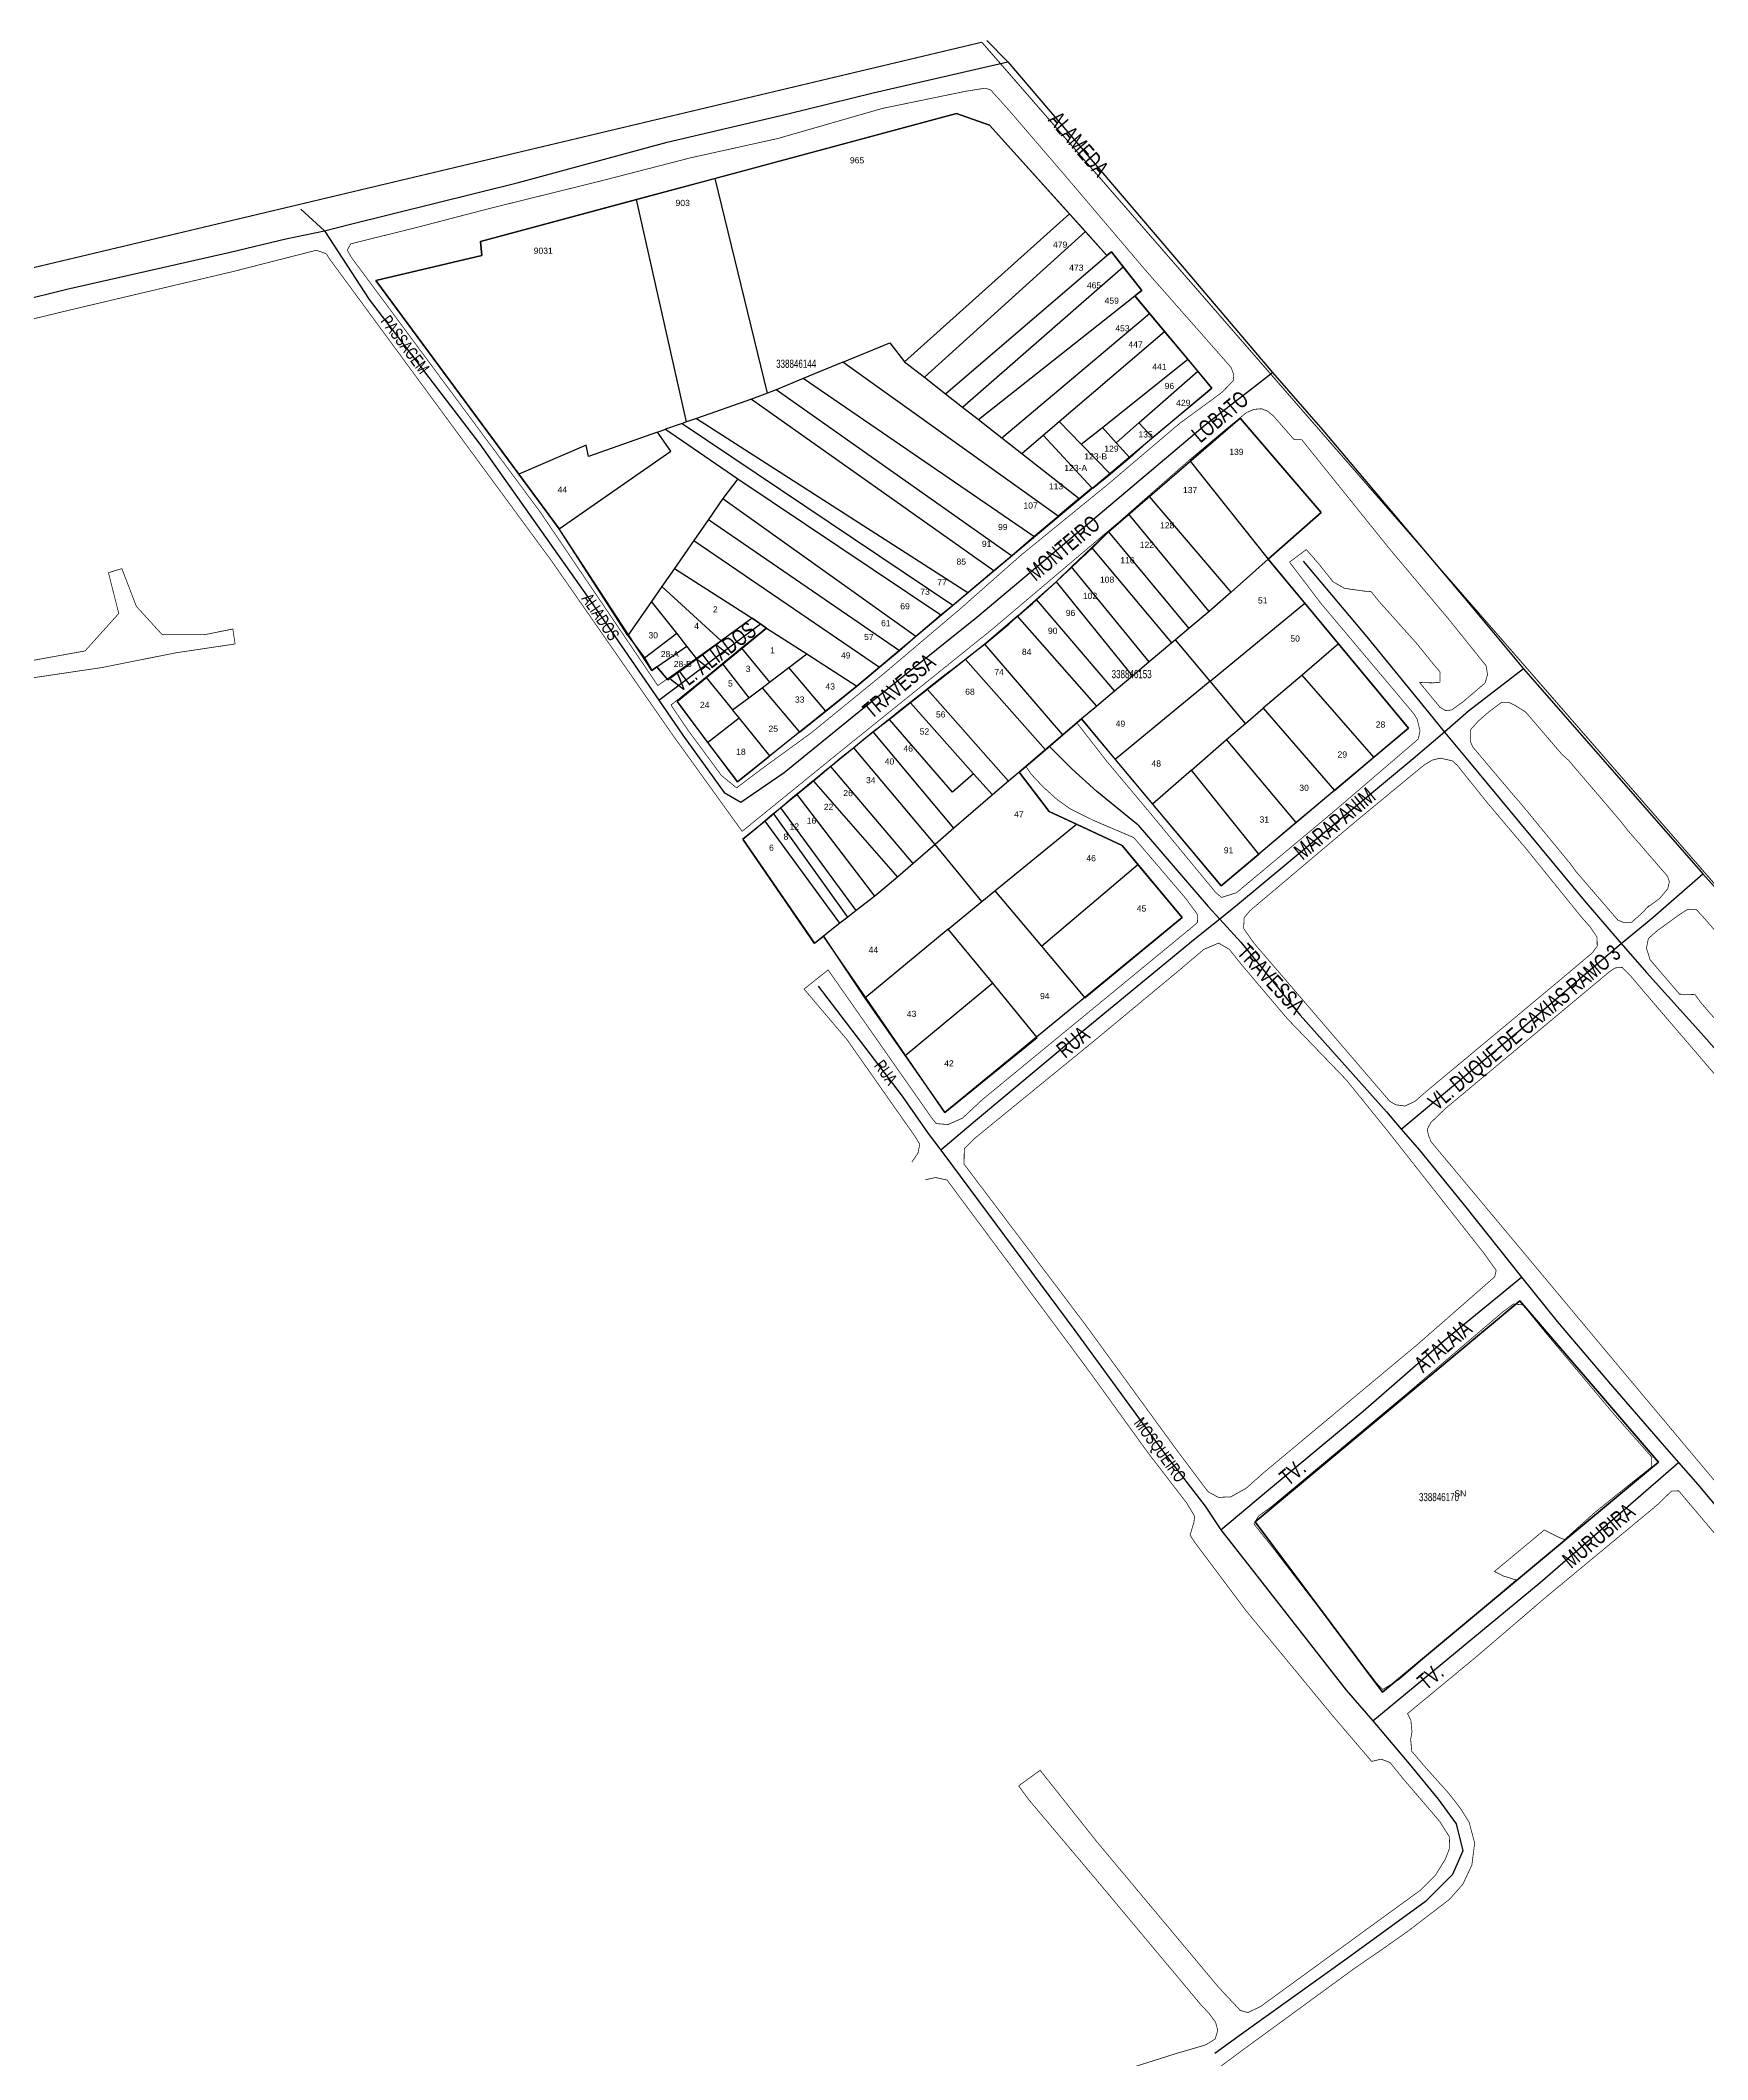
# Model space of a CAD drawing. Extents: x 203640 to 206998, y 4842129 to 4844379.
# Drawn here: x 205872 to 206279.7, y 4843817.4 to 4844311.2 of the extents above; entities that cross this region are included whole.
import ezdxf
from ezdxf.enums import TextEntityAlignment as Align

# ---------------------------------------------------------------- set-up
doc = ezdxf.new("R2010")
doc.units = 0
doc.header["$LTSCALE"] = 1.5
doc.header["$MEASUREMENT"] = 0
for name, pattern in [('PHANTOMX2', [5, 2.5, -0.5, 0.5, -0.5, 0.5, -0.5]), ('TRACO_11', [8, 3, -1, 3, -1]), ('TRACO_13', [8, 5, -1, 1, -1]), ('TRACO_25', [8, 3, -1, 1, -1, 1, -1])]:
    doc.linetypes.add(name, pattern=pattern)
for name, color, linetype in [('CD-MALHA-LOTES', 40, 'CONTINUOUS'), ('CD_TXT_QUADRA', 7, 'CONTINUOUS'), ('LM-LIM-SETOR-FISCAL', 7, 'CONTINUOUS'), ('RU-QUADRAS', 210, 'CONTINUOUS'), ('SV-EIXO-RUA-N-PAV', 6, 'CONTINUOUS'), ('SV-EIXO-RUA-PAV', 20, 'CONTINUOUS'), ('SV-RUA-NAO-PAV-S-GUIA-C-GUIA', 7, 'PHANTOMX2'), ('SV-RUA-PAVIM-S-GUIA-C-GUIA', 7, 'CONTINUOUS'), ('SV-TXT-RUA-N-PAV-S-GUIA-C-GUIA', 7, 'CONTINUOUS'), ('SV-TXT-RUA-PAV-S-GUIA-C-GUIA', 7, 'CONTINUOUS'), ('Th_NmrPorta', 1, 'CONTINUOUS')]:
    doc.layers.add(name, color=color, linetype=linetype)
doc.styles.add('3388-46-2D_TXT$0$ARIAL', font='ARIAL.TTF')
doc.styles.add('ARIAL', font='ARIAL.TTF')
doc.styles.get("Standard").update_dxf_attribs({"font": 'ARIAL.TTF'})
doc.linetypes.add('Limite', pattern='A,20,-3,[130,ltypeshp.shx,S=6.35,R=0,X=0,Y=0],-3,20', length=46)

msp = doc.modelspace()

# ---------------------------------------------------------------- linework, layer by layer
at = {"layer": 'CD-MALHA-LOTES', "linetype": 'Continuous'}
for points in [[(206095.97, 4844293.3), (206037.02, 4844277.47)], [(206104.12, 4844290.49), (206095.97, 4844293.3)], [(206123.62, 4844268.77), (206104.12, 4844290.49)], [(206037.02, 4844277.47), (206017.78, 4844272.3)], [(206049.82, 4844224.9), (206037.02, 4844277.47)], [(206017.78, 4844272.3), (205979.65, 4844262.06)], [(206029.95, 4844217.88), (206017.78, 4844272.3)], [(206123.62, 4844268.77), (206083.31, 4844232.61)], [(206127.52, 4844264.43), (206123.62, 4844268.77)], [(206088.16, 4844228.82), (206127.52, 4844264.43)], [(206132.79, 4844258.57), (206127.52, 4844264.43)], [(205979.97, 4844258.62), (205954, 4844252.51)], [(205979.65, 4844262.06), (205979.97, 4844258.62)], [(206093.35, 4844224.76), (206132.79, 4844258.57)], [(206133.89, 4844259.51), (206132.79, 4844258.57)], [(206136.79, 4844255.82), (206133.89, 4844259.51)], [(206097.5, 4844221.51), (206136.79, 4844255.82)], [(206141.31, 4844250.06), (206136.79, 4844255.82)], [(205954, 4844252.51), (205988.97, 4844205.09)], [(206101.37, 4844218.48), (206139.64, 4844248.75)], [(206139.64, 4844248.75), (206141.31, 4844250.06)], [(206143.23, 4844244.44), (206139.64, 4844248.75)], [(206107.13, 4844213.98), (206143.23, 4844244.44)], [(206146.91, 4844240.03), (206143.23, 4844244.44)], [(206121.15, 4844217.99), (206146.91, 4844240.03)], [(206152.6, 4844233.22), (206146.91, 4844240.03)], [(206068.21, 4844232.49), (206079.74, 4844237.25)], [(206079.74, 4844237.25), (206083.31, 4844232.61)], [(206068.21, 4844232.49), (206058.49, 4844228.48)], [(206120.88, 4844194.85), (206068.21, 4844232.49)], [(206083.31, 4844232.61), (206088.16, 4844228.82)], [(206088.16, 4844228.82), (206093.35, 4844224.76)], [(206131.69, 4844216.56), (206152.6, 4844233.22)], [(206140.63, 4844217.65), (206155.04, 4844230.3)], [(206155.04, 4844230.3), (206152.6, 4844233.22)], [(206158.47, 4844226.19), (206155.04, 4844230.3)], [(206049.82, 4844224.9), (206045.85, 4844223.48)], [(206051.95, 4844225.78), (206049.82, 4844224.9)], [(206058.49, 4844228.48), (206051.95, 4844225.78)], [(206109.42, 4844185.18), (206051.95, 4844225.78)], [(206114.96, 4844189.86), (206058.49, 4844228.48)], [(206093.35, 4844224.76), (206097.5, 4844221.51)], [(206143.93, 4844214.12), (206158.47, 4844226.19)], [(206045.85, 4844223.48), (206032.47, 4844218.77)], [(206045.85, 4844223.48), (206105.15, 4844181.58)], [(206097.5, 4844221.51), (206101.37, 4844218.48)], [(206165.37, 4844218.82), (206153.15, 4844208.27)], [(206185.19, 4844195.78), (206165.37, 4844218.82)], [(206022.88, 4844215.39), (206005.99, 4844209.47)], [(206022.88, 4844215.39), (206024.86, 4844216.09)], [(206026.18, 4844210.77), (206022.88, 4844215.39)], [(206028.92, 4844217.52), (206024.86, 4844216.09)], [(206024.86, 4844216.09), (206042.56, 4844203.94)], [(206029.95, 4844217.88), (206028.92, 4844217.52)], [(206028.92, 4844217.52), (206095.09, 4844173.05)], [(206032.47, 4844218.77), (206029.95, 4844217.88)], [(206032.47, 4844218.77), (206098.79, 4844176.18)], [(206101.37, 4844218.48), (206107.13, 4844213.98)], [(206107.13, 4844213.98), (206112.02, 4844210.15)], [(206112.02, 4844210.15), (206117.2, 4844214.62)], [(206117.2, 4844214.62), (206121.15, 4844217.99)], [(206129.1, 4844201.81), (206117.2, 4844214.62)], [(206121.15, 4844217.99), (206126.5, 4844212.42)], [(206126.5, 4844212.42), (206131.69, 4844216.56)], [(206131.69, 4844216.56), (206135.07, 4844212.77)], [(206135.07, 4844212.77), (206140.63, 4844217.65)], [(206138.36, 4844209.08), (206143.93, 4844214.12)], [(206140.63, 4844217.65), (206143.93, 4844214.12)], [(206005.42, 4844212.23), (205988.97, 4844205.09)], [(205998.81, 4844191.77), (206026.18, 4844210.77)], [(206005.99, 4844209.47), (206005.42, 4844212.23)], [(206112.02, 4844210.15), (206126.02, 4844199.2)], [(206133.66, 4844205.12), (206126.5, 4844212.42)], [(206138.36, 4844209.08), (206133.66, 4844205.12)], [(206135.07, 4844212.77), (206138.36, 4844209.08)], [(205988.97, 4844205.09), (205998.81, 4844191.77)], [(206133.66, 4844205.12), (206129.31, 4844201.59)], [(206143.21, 4844199.68), (206153.15, 4844208.27)], [(206153.15, 4844208.27), (206172.26, 4844184.31)], [(206038.91, 4844199.18), (206035.34, 4844194.04)], [(206042.56, 4844203.94), (206038.91, 4844199.18)], [(206038.91, 4844199.18), (206086.1, 4844165.46)], [(206042.56, 4844203.94), (206092.21, 4844170.69)], [(206126.02, 4844199.2), (206120.88, 4844194.85)], [(206126.02, 4844199.2), (206129.1, 4844201.81)], [(206129.31, 4844201.59), (206129.1, 4844201.81)], [(206143.21, 4844199.68), (206138.18, 4844195.34)], [(206163.2, 4844176.27), (206143.21, 4844199.68)], [(206114.96, 4844189.86), (206120.88, 4844194.85)], [(206138.18, 4844195.34), (206133.21, 4844191.04)], [(206157.79, 4844171.53), (206138.18, 4844195.34)], [(206172.26, 4844184.31), (206185.19, 4844195.78)], [(206015.65, 4844165.69), (205998.81, 4844191.77)], [(206035.34, 4844194.04), (206031.78, 4844188.92)], [(206035.34, 4844194.04), (206082.06, 4844162.03)], [(206109.42, 4844185.18), (206114.96, 4844189.86)], [(206132.89, 4844190.77), (206129.11, 4844187.17)], [(206133.21, 4844191.04), (206132.89, 4844190.77)], [(206133.21, 4844191.04), (206152.86, 4844167.38)], [(206031.78, 4844188.92), (206027.03, 4844182.07)], [(206031.78, 4844188.92), (206077.15, 4844157.88)], [(206105.15, 4844181.58), (206109.42, 4844185.18)], [(206129.11, 4844187.17), (206124.16, 4844182.49)], [(206148.7, 4844163.88), (206129.11, 4844187.17)], [(206172.26, 4844184.31), (206163.2, 4844176.27)], [(206181.15, 4844173.6), (206172.26, 4844184.31)], [(206027.03, 4844182.07), (206023.97, 4844177.67)], [(206027.03, 4844182.07), (206046.04, 4844169.92)], [(206098.79, 4844176.18), (206105.15, 4844181.58)], [(206124.16, 4844182.49), (206120.35, 4844178.75)], [(206143.12, 4844159.18), (206124.16, 4844182.49)], [(206023.97, 4844177.67), (206021.4, 4844173.97)], [(206038.45, 4844164.33), (206023.97, 4844177.67)], [(206095.09, 4844173.05), (206098.79, 4844176.18)], [(206115.48, 4844174.43), (206110.93, 4844170.4)], [(206120.35, 4844178.75), (206115.48, 4844174.43)], [(206115.48, 4844174.43), (206134.64, 4844152.04)], [(206120.35, 4844178.75), (206139.02, 4844155.73)], [(206163.2, 4844176.27), (206157.79, 4844171.53)], [(206021.4, 4844173.97), (206015.65, 4844165.69)], [(206027.6, 4844166.22), (206021.4, 4844173.97)], [(206046.04, 4844169.92), (206049.57, 4844167.49)], [(206086.1, 4844165.46), (206092.21, 4844170.69)], [(206092.21, 4844170.69), (206095.09, 4844173.05)], [(206110.93, 4844170.4), (206102.9, 4844163.51)], [(206130.29, 4844148.38), (206110.93, 4844170.4)], [(206157.79, 4844171.53), (206152.86, 4844167.38)], [(206158.01, 4844154.5), (206181.15, 4844173.6)], [(206189.45, 4844163.59), (206181.15, 4844173.6)], [(206015.65, 4844165.69), (206019.69, 4844160.17)], [(206019.69, 4844160.17), (206027.6, 4844166.22)], [(206030.06, 4844163.09), (206027.6, 4844166.22)], [(206049.57, 4844167.49), (206043.47, 4844162.57)], [(206049.57, 4844167.49), (206059.39, 4844161.18)], [(206082.06, 4844162.03), (206086.1, 4844165.46)], [(206149.56, 4844164.61), (206148.7, 4844163.88)], [(206152.86, 4844167.38), (206149.56, 4844164.61)], [(206158.01, 4844154.5), (206149.56, 4844164.61)], [(206019.69, 4844160.17), (206021.53, 4844157.13)], [(206022.76, 4844158), (206030.06, 4844163.09)], [(206025.45, 4844154.78), (206032.5, 4844159.96)], [(206032.5, 4844159.96), (206030.06, 4844163.09)], [(206032.5, 4844159.96), (206038.45, 4844164.33)], [(206043.47, 4844162.57), (206038.78, 4844158.71)], [(206043.47, 4844162.57), (206050.27, 4844154.26)], [(206054.99, 4844157.84), (206059.39, 4844161.18)], [(206059.39, 4844161.18), (206071.67, 4844153.25)], [(206077.15, 4844157.88), (206082.06, 4844162.03)], [(206098.18, 4844159.78), (206088.92, 4844152.45)], [(206102.9, 4844163.51), (206098.18, 4844159.78)], [(206117.74, 4844137.73), (206098.18, 4844159.78)], [(206122, 4844141.35), (206102.9, 4844163.51)], [(206148.7, 4844163.88), (206143.12, 4844159.18)], [(206189.45, 4844163.59), (206180.53, 4844155.98)], [(206206.55, 4844142.99), (206189.45, 4844163.59)], [(206021.53, 4844157.13), (206022.76, 4844158)], [(206022.76, 4844158), (206025.45, 4844154.78)], [(206034.76, 4844155.37), (206027.7, 4844149.52)], [(206038.78, 4844158.71), (206034.76, 4844155.37)], [(206034.76, 4844155.37), (206041.24, 4844147.44)], [(206038.78, 4844158.71), (206045.23, 4844150.44)], [(206050.27, 4844154.26), (206054.99, 4844157.84)], [(206064.02, 4844147.12), (206054.99, 4844157.84)], [(206071.67, 4844153.25), (206077.15, 4844157.88)], [(206139.02, 4844155.73), (206134.64, 4844152.04)], [(206143.12, 4844159.18), (206139.02, 4844155.73)], [(206180.53, 4844155.98), (206170.98, 4844147.85)], [(206198.09, 4844135.87), (206180.53, 4844155.98)], [(206041.24, 4844147.44), (206045.23, 4844150.44)], [(206045.23, 4844150.44), (206048.46, 4844152.89)], [(206048.46, 4844152.89), (206050.27, 4844154.26)], [(206048.46, 4844152.89), (206057.61, 4844142)], [(206064.02, 4844147.12), (206071.67, 4844153.25)], [(206088.92, 4844152.45), (206084.78, 4844149.18)], [(206108.71, 4844130.04), (206088.92, 4844152.45)], [(206134.64, 4844152.04), (206130.29, 4844148.38)], [(206158.01, 4844154.5), (206134.81, 4844135.35)], [(206166.66, 4844144.17), (206158.01, 4844154.5)], [(206027.7, 4844149.52), (206035.15, 4844139.49)], [(206035.15, 4844139.49), (206042.83, 4844145.49)], [(206042.83, 4844145.49), (206041.24, 4844147.44)], [(206050.4, 4844136.24), (206042.83, 4844145.49)], [(206057.61, 4844142), (206064.02, 4844147.12)], [(206079.63, 4844145.11), (206075.6, 4844142.08)], [(206084.78, 4844149.18), (206079.63, 4844145.11)], [(206095.05, 4844127.31), (206079.63, 4844145.11)], [(206100.19, 4844131.86), (206084.78, 4844149.18)], [(206122, 4844141.35), (206126.57, 4844145.25)], [(206130.29, 4844148.38), (206126.57, 4844145.25)], [(206126.57, 4844145.25), (206134.81, 4844135.35)], [(206166.66, 4844144.17), (206170.98, 4844147.85)], [(206170.98, 4844147.85), (206188.48, 4844127.78)], [(206057.61, 4844142), (206050.4, 4844136.24)], [(206075.6, 4844142.08), (206070.88, 4844138.18)], [(206095.38, 4844118.52), (206075.6, 4844142.08)], [(206117.74, 4844137.73), (206122, 4844141.35)], [(206153.45, 4844132.72), (206162, 4844140.2)], [(206162, 4844140.2), (206166.66, 4844144.17)], [(206179.11, 4844119.89), (206162, 4844140.2)], [(206198.09, 4844135.87), (206206.55, 4844142.99)], [(206035.15, 4844139.49), (206042.47, 4844129.9)], [(206042.47, 4844129.9), (206050.4, 4844136.24)], [(206070.88, 4844138.18), (206065.31, 4844133.58)], [(206090.78, 4844114.53), (206070.88, 4844138.18)], [(206111.31, 4844132.25), (206117.74, 4844137.73)], [(206134.81, 4844135.35), (206143.9, 4844124.43)], [(206188.48, 4844127.78), (206198.09, 4844135.87)], [(206061.01, 4844130.03), (206057.03, 4844126.75)], [(206065.31, 4844133.58), (206061.01, 4844130.03)], [(206061.01, 4844130.03), (206081.61, 4844106.57)], [(206085.4, 4844109.86), (206065.31, 4844133.58)], [(206100.19, 4844131.86), (206095.05, 4844127.31)], [(206104.78, 4844126.69), (206100.19, 4844131.86)], [(206108.71, 4844130.04), (206104.78, 4844126.69)], [(206111.31, 4844132.25), (206108.71, 4844130.04)], [(206118.65, 4844122.64), (206111.31, 4844132.25)], [(206153.45, 4844132.72), (206143.9, 4844124.43)], [(206169.95, 4844112.19), (206153.45, 4844132.72)], [(206057.03, 4844126.75), (206053.08, 4844123.49)], [(206076.02, 4844101.93), (206057.03, 4844126.75)], [(206104.78, 4844126.69), (206095.38, 4844118.52)], [(206188.48, 4844127.78), (206179.11, 4844119.89)], [(206049.2, 4844120.28), (206043.78, 4844115.81)], [(206051.32, 4844122.03), (206049.2, 4844120.28)], [(206067.51, 4844095.29), (206049.2, 4844120.28)], [(206053.08, 4844123.49), (206051.32, 4844122.03)], [(206069.46, 4844096.81), (206051.32, 4844122.03)], [(206071.47, 4844098.38), (206053.08, 4844123.49)], [(206125.34, 4844119.54), (206118.65, 4844122.64)], [(206143.9, 4844124.43), (206160.76, 4844104.45)], [(206043.78, 4844115.81), (206061.28, 4844090.43)], [(206095.38, 4844118.52), (206090.78, 4844114.53)], [(206105.39, 4844103.24), (206125.34, 4844119.54)], [(206136.54, 4844114.32), (206125.34, 4844119.54)], [(206179.11, 4844119.89), (206169.95, 4844112.19)], [(206090.78, 4844114.53), (206085.4, 4844109.86)], [(206102.23, 4844100.63), (206090.78, 4844114.53)], [(206140.39, 4844109.63), (206136.54, 4844114.32)], [(206160.76, 4844104.45), (206169.95, 4844112.19)], [(206081.61, 4844106.57), (206076.02, 4844101.93)], [(206085.4, 4844109.86), (206081.61, 4844106.57)], [(206116.82, 4844089.65), (206140.39, 4844109.63)], [(206151.2, 4844096.7), (206140.39, 4844109.63)], [(206076.02, 4844101.93), (206071.47, 4844098.38)], [(206093.99, 4844093.84), (206102.23, 4844100.63)], [(206102.23, 4844100.63), (206105.39, 4844103.24)], [(206105.39, 4844103.24), (206116.82, 4844089.65)], [(206069.46, 4844096.81), (206067.51, 4844095.29)], [(206071.47, 4844098.38), (206069.46, 4844096.81)], [(206127.42, 4844077.03), (206151.2, 4844096.7)], [(206061.28, 4844090.43), (206063.47, 4844092.14)], [(206067.51, 4844095.29), (206063.47, 4844092.14)], [(206063.47, 4844092.14), (206073.56, 4844077)], [(206093.99, 4844093.84), (206073.56, 4844077)], [(206104.88, 4844080.6), (206093.99, 4844093.84)], [(206116.82, 4844089.65), (206127.42, 4844077.03)], [(206104.88, 4844080.6), (206083.44, 4844062.87)], [(206115.77, 4844067.37), (206104.88, 4844080.6)], [(206073.56, 4844077), (206083.44, 4844062.87)], [(206093.16, 4844048.98), (206115.77, 4844067.37)], [(206083.44, 4844062.87), (206093.16, 4844048.98)], [(206233.77, 4844002.91), (206169.08, 4843948.91)], [(206267.69, 4843963.46), (206233.77, 4844002.91)], [(206200.2, 4843907.25), (206267.69, 4843963.46)], [(206169.08, 4843948.91), (206200.2, 4843907.25)]]:
    msp.add_lwpolyline(points, dxfattribs=at)
at = {"layer": 'LM-LIM-SETOR-FISCAL', "linetype": 'Limite', "ltscale": 0.1}
msp.add_lwpolyline([(205407.41, 4844145.57, 0.25, 0.25, 0), (206102.2, 4844310.76, 0.25, 0.25, 0), (206463.03, 4843896.23, 0.25, 0.25, 0)], format="xyseb", dxfattribs=at)
at = {"layer": 'RU-QUADRAS', "color": 6, "linetype": 'Continuous'}
for points in [[(205954, 4844252.51), (205979.97, 4844258.62), (205979.65, 4844262.06), (206095.97, 4844293.3), (206104.12, 4844290.49), (206132.79, 4844258.57), (206133.89, 4844259.51), (206141.31, 4844250.06), (206139.64, 4844248.75), (206158.47, 4844226.19), (206071.67, 4844153.25), (206042.47, 4844129.9), (206027.7, 4844149.52), (206049.57, 4844167.49), (206046.04, 4844169.92), (206025.45, 4844154.78), (206022.76, 4844158), (206021.53, 4844157.13), (205998.81, 4844191.77)], [(206169.08, 4843948.91), (206233.77, 4844002.91), (206267.69, 4843963.46), (206200.2, 4843907.25)]]:
    msp.add_lwpolyline(points, close=True, dxfattribs=at)
msp.add_lwpolyline([(206043.78, 4844115.81, -0.012316), (206102.9, 4844163.51, 0.022425), (206133.21, 4844191.04), (206165.37, 4844218.82), (206185.19, 4844195.78), (206172.26, 4844184.31), (206206.55, 4844142.99), (206160.76, 4844104.45), (206126.57, 4844145.25), (206111.31, 4844132.25), (206118.65, 4844122.64), (206136.54, 4844114.32), (206151.2, 4844096.7), (206093.16, 4844048.98), (206063.47, 4844092.14), (206061.3, 4844090.36)], format="xyb", close=True, dxfattribs=at)
at = {"layer": 'SV-EIXO-RUA-N-PAV'}
msp.add_lwpolyline([(206140.45, 4844119.31), (206130.31, 4844127.47), (206124.24, 4844133.09), (206118.88, 4844138.36)], dxfattribs=at)
at = {"layer": 'SV-EIXO-RUA-PAV'}
for points in [[(206103.41, 4844311.21), (206108.56, 4844305.97), (206151.71, 4844255.39), (206173.32, 4844229.99), (206185.62, 4844215.92), (206221.2, 4844173.67), (206234.7, 4844157.54), (206278.54, 4844107.33), (206323.49, 4844057.21), (206349.07, 4844026.63), (206359.72, 4844014.83), (206387.7, 4843983.55), (206408.13, 4843958.67)], [(205796.15, 4844230.18), (205819.05, 4844235.72), (205842.9, 4844241.59), (205878.49, 4844250.4), (205918.41, 4844259.39), (205932.04, 4844262.66), (205941.47, 4844264.66), (205947.46, 4844266.17), (205988.92, 4844276.45), (206025.24, 4844286.35), (206054.41, 4844293.14), (206075.64, 4844298.38), (206108.56, 4844305.97)], [(205935.69, 4844269.92), (205941.47, 4844264.66), (205952.42, 4844247.87), (205979.43, 4844212.47), (206005.7, 4844175.24), (206023.18, 4844149.84), (206029.06, 4844141.29), (206039.23, 4844127.26), (206043.3, 4844124.87), (206053.88, 4844132.17), (206071.4, 4844146.4), (206100.96, 4844170.13), (206132.72, 4844196.77), (206156.81, 4844217.21), (206173.32, 4844229.99)], [(206180.78, 4844183.83), (206196.37, 4844165.36), (206212.54, 4844145.44), (206215.31, 4844142.03), (206220.62, 4844135.63), (206249.48, 4844100.85), (206258.54, 4844090.32), (206264.78, 4844083.24), (206277.48, 4844069.1), (206303.17, 4844040.23), (206321.21, 4844018.44), (206331.89, 4844004.3), (206338.38, 4843997.12), (206343.21, 4843990.98), (206354.31, 4843978.88), (206373.01, 4843959.44), (206388.65, 4843939.93), (206397.88, 4843926.46), (206409.53, 4843913.81), (206418.48, 4843904.86)], [(206023.18, 4844149.84), (206048.1, 4844168.5)], [(206234.7, 4844157.54), (206221.2, 4844147.15), (206215.31, 4844142.03), (206207.67, 4844135.48), (206164.72, 4844099.82), (206160.42, 4844096.28), (206154.38, 4844091.47), (206125.34, 4844067.6), (206100.68, 4844046.92), (206092.14, 4844039.82)], [(206140.45, 4844119.31), (206157.56, 4844099.42), (206160.42, 4844096.28), (206165.51, 4844090.67), (206180.09, 4844072.81), (206201.14, 4844049.17), (206204.78, 4844044.96), (206209.27, 4844039.76), (206220.57, 4844025.87), (206234.21, 4844008.69), (206242.89, 4843997.85), (206256.42, 4843981.97), (206268.54, 4843967.96), (206272.56, 4843963.38), (206277.29, 4843958.02), (206299.96, 4843930.97), (206324.62, 4843901.45), (206352.65, 4843867.68), (206384.88, 4843830.07), (206391.46, 4843822.46)], [(206204.78, 4844044.96), (206233.32, 4844068.81), (206253.21, 4844085.81), (206258.54, 4844090.32), (206266.29, 4844096.66), (206278.54, 4844107.33)], [(206062.17, 4844079.92), (206082.76, 4844052.99), (206089.09, 4844043.89), (206092.14, 4844039.82), (206095.03, 4844035.97), (206124.94, 4843995.66), (206146.85, 4843965.6), (206156.8, 4843952.7), (206160.68, 4843946.96), (206168.03, 4843937.47), (206191.3, 4843907.74), (206197.84, 4843900.18), (206206.67, 4843889.69), (206213.77, 4843881.05), (206218.18, 4843875.02), (206219.8, 4843868.41), (206217.3, 4843862.67), (206210.68, 4843856.06), (206191.57, 4843842.09), (206165.69, 4843823.54), (206159.16, 4843818.82)], [(206160.68, 4843946.96), (206171.79, 4843956.27), (206195.42, 4843975.97), (206215.25, 4843993.24), (206234.21, 4844008.69)], [(206197.84, 4843900.18), (206238.74, 4843934.03), (206272.56, 4843963.38)]]:
    msp.add_lwpolyline(points, dxfattribs=at)
at = {"layer": 'SV-RUA-NAO-PAV-S-GUIA-C-GUIA', "linetype": 'TRACO_25', "const_width": 0.18, "flags": 128}
for points in [[(205891.91, 4844182.02), (205895.46, 4844172.78), (205901.77, 4844165.87), (205912.02, 4844165.84), (205919.05, 4844167.25), (205919.6, 4844163.59), (205905.15, 4844161.43), (205887, 4844157.82), (205870.54, 4844155.37), (205853.28, 4844151.49), (205824.31, 4844146.88), (205801.35, 4844142.6), (205796.14, 4844141.59)], [(205796.14, 4844146.88), (205813.06, 4844150.33), (205827.63, 4844152.93), (205839.17, 4844154.62), (205854.32, 4844156.46), (205870.2, 4844159.58), (205882.91, 4844161.88), (205891.16, 4844171.05), (205888.63, 4844181.01), (205891.91, 4844182.02)], [(206156.96, 4843820.95), (206150.03, 4843818.94), (206138.52, 4843815.29), (206133.28, 4843812.31), (206129.79, 4843806.15), (206130.04, 4843799.16), (206134.31, 4843792.78), (206140.92, 4843785.91), (206148.32, 4843780.07), (206155.12, 4843774.61), (206162.79, 4843768.48), (206171.11, 4843761.13), (206177.36, 4843755.54), (206180.79, 4843752.68), (206183.47, 4843757.86)]]:
    msp.add_lwpolyline(points, dxfattribs=at)
at = {"layer": 'SV-RUA-NAO-PAV-S-GUIA-C-GUIA', "linetype": 'TRACO_13', "const_width": 0.18, "flags": 128}
for points in [[(206125.45, 4844144.3), (206132.84, 4844134.79), (206143.01, 4844122.67)], [(206139.38, 4844116.22), (206129.5, 4844120.44), (206123.78, 4844123.29), (206120.64, 4844125.52), (206117.27, 4844128.56), (206114.31, 4844131.69), (206112.96, 4844133.66)]]:
    msp.add_lwpolyline(points, dxfattribs=at)
at = {"layer": 'SV-RUA-PAVIM-S-GUIA-C-GUIA', "linetype": 'Continuous', "const_width": 0.18, "flags": 128}
for points in [[(205947.87, 4844261.45), (205964.03, 4844265.46), (205982.1, 4844270.17), (206008.88, 4844276.79), (206030.98, 4844282.49), (206052.31, 4844287.21), (206077.85, 4844294.56), (206098.22, 4844298.76), (206102.94, 4844299.51)], [(206085.1, 4844036.88), (206086.6, 4844039.06), (206087.02, 4844041.23), (206085.85, 4844043.17), (206069.24, 4844066.81), (206058.73, 4844079.18), (206064.61, 4844083.87), (206090.11, 4844047.45), (206091.08, 4844046.28), (206093.92, 4844046.05), (206097.47, 4844047.61), (206102.24, 4844052.07), (206153.58, 4844094.3), (206154.96, 4844095.52), (206154.87, 4844097.52), (206152.07, 4844101.34), (206139.38, 4844116.22)], [(206287.16, 4844086.85), (206278.97, 4844096.41), (206276.88, 4844098.67), (206274.89, 4844098.72), (206272.9, 4844097.47), (206267.39, 4844093.48), (206265.19, 4844091.54), (206264.73, 4844089.2), (206265.6, 4844086.38), (206272.82, 4844077.94), (206276.62, 4844077.84), (206278.01, 4844075.9), (206301.96, 4844048.27)], [(206303.82, 4844032.18), (206264.62, 4844077.96), (206260.75, 4844082.51), (206258.75, 4844084.47), (206257.05, 4844084.36), (206255.72, 4844083.45), (206215.62, 4844050.01), (206212.02, 4844046.56), (206211.13, 4844044.93), (206211.43, 4844043.37), (206212.09, 4844041.81), (206257.93, 4843986.93), (206268.63, 4843974.16), (206311.53, 4843923)], [(206088.41, 4844032.56), (206090.92, 4844033.09), (206093.7, 4844032.47), (206122.58, 4843993.64), (206129.7, 4843983.99), (206135.1, 4843976.49), (206142.58, 4843966.12), (206152.28, 4843953.52), (206154.27, 4843950.2), (206154.04, 4843948.69), (206153.12, 4843945.65), (206154.19, 4843943.99), (206166.72, 4843927.26), (206187.84, 4843901.64), (206197.53, 4843890.29), (206199.86, 4843890.84), (206202.05, 4843889.99), (206205.22, 4843886.07), (206214.18, 4843875.59), (206216.54, 4843871.84), (206216.61, 4843869.14), (206215.53, 4843866.34), (206213.14, 4843862.48), (206209.49, 4843858.81), (206201.66, 4843853.12), (206173.15, 4843832.36), (206170.43, 4843830.39), (206167.29, 4843828.85), (206165.41, 4843829.37), (206160.06, 4843835.1), (206130.15, 4843870.86), (206116.47, 4843888.12), (206111.2, 4843884.31)], [(206160.73, 4843815.8), (206165.97, 4843819.68), (206193.22, 4843839.59), (206200.28, 4843844.45), (206206.55, 4843848.87), (206211.93, 4843853.01), (206216.54, 4843856.52), (206219.84, 4843860.26), (206222.04, 4843864.96), (206222.72, 4843870.35), (206221.35, 4843875.45), (206219.26, 4843878.76), (206216.45, 4843882.4), (206213.13, 4843886.11), (206210.08, 4843889.53), (206207.34, 4843892.77), (206207.07, 4843895.66), (206207.39, 4843897.53), (206207.12, 4843900.32), (206206.3, 4843901.98), (206222.99, 4843915.77), (206240.05, 4843930.38), (206267.34, 4843952.99), (206270.85, 4843956.39), (206272.6, 4843956.47), (206285.25, 4843941.5)], [(206156.96, 4843820.95), (206159.25, 4843822.4), (206159.91, 4843824.48), (206159.38, 4843826.46), (206157.78, 4843828.64), (206155.79, 4843830.76), (206131.1, 4843860.28), (206113.7, 4843880.91), (206111.2, 4843884.31)]]:
    msp.add_lwpolyline(points, dxfattribs=at)
at = {"layer": 'SV-RUA-PAVIM-S-GUIA-C-GUIA', "linetype": 'TRACO_11', "const_width": 0.18, "flags": 128}
for points in [[(206102.94, 4844299.51), (206104.32, 4844299.14), (206108.79, 4844294.18), (206122.5, 4844278.22), (206142.22, 4844255), (206161.47, 4844233.14), (206163.16, 4844231.2), (206163.81, 4844229.49), (206163.67, 4844227.94), (206160.9, 4844225.12), (206157.12, 4844222.32), (206150.59, 4844217.55), (206132.99, 4844202.59), (206111.92, 4844185.42), (206096.76, 4844172.04), (206078.13, 4844156.25), (206060.54, 4844141.89), (206048.43, 4844133.08), (206042.23, 4844128.39), (206038.51, 4844131.44), (206030.26, 4844142.64), (206026.2, 4844148.64)], [(206026.2, 4844148.64), (206034.67, 4844155.47), (206038.74, 4844158.76), (206043.47, 4844162.57), (206049.45, 4844167.57), (206046.04, 4844169.92), (206038.39, 4844164.41), (206032.38, 4844160.13), (206022.97, 4844153.41), (205994.25, 4844195.8), (205948.03, 4844258.15), (205948.03, 4844258.15), (205947.03, 4844259.93), (205947.87, 4844261.45)]]:
    msp.add_lwpolyline(points, dxfattribs=at)
at = {"layer": 'SV-RUA-PAVIM-S-GUIA-C-GUIA', "const_width": 0.18}
for points in [[(205918.94, 4844254.64), (205939.48, 4844259.88)], [(205939.48, 4844259.88), (205941.9, 4844259.02)], [(205941.9, 4844259.02), (205942.86, 4844257.54)], [(205878.83, 4844245.18), (205918.94, 4844254.64)], [(205942.86, 4844257.54), (205996.97, 4844183.93)], [(205844.81, 4844236.91), (205878.83, 4844245.18)], [(206161.95, 4844216.14), (206166.96, 4844220.21)], [(206166.96, 4844220.21), (206168.77, 4844220.97)], [(206168.77, 4844220.97), (206170.54, 4844221.11)], [(206170.54, 4844221.11), (206171.98, 4844220.6)], [(206171.98, 4844220.6), (206173.54, 4844219.33)], [(206173.54, 4844219.33), (206178.58, 4844213.55)], [(206153.15, 4844208.74), (206161.95, 4844216.14)], [(206178.58, 4844213.55), (206180.43, 4844213.55)], [(206180.43, 4844213.55), (206201.71, 4844187.09)], [(206135.84, 4844193.52), (206153.15, 4844208.74)], [(206104.67, 4844167.13), (206135.84, 4844193.52)], [(206181.55, 4844186.68), (206177.46, 4844183.6)], [(206184.79, 4844182.95), (206181.55, 4844186.68)], [(206201.71, 4844187.09), (206216.23, 4844169.81)], [(205996.97, 4844183.93), (206026.66, 4844141.25)], [(206177.46, 4844183.6), (206185.14, 4844173.5)], [(206188.08, 4844178.81), (206184.79, 4844182.95)], [(206190.89, 4844177.19), (206188.08, 4844178.81)], [(206195.77, 4844176.51), (206190.89, 4844177.19)], [(206197.37, 4844176.41), (206195.77, 4844176.51)], [(206199.69, 4844173.6), (206197.37, 4844176.41)], [(206185.14, 4844173.5), (206204.85, 4844150.08)], [(206208.66, 4844163.57), (206199.69, 4844173.6)], [(206216.23, 4844169.81), (206225.52, 4844158.26)], [(206067.87, 4844137.49), (206104.67, 4844167.13)], [(206213.16, 4844158), (206208.66, 4844163.57)], [(206214.28, 4844156.77), (206213.16, 4844158)], [(206214.21, 4844154.22), (206214.24, 4844155.37)], [(206214.24, 4844155.37), (206214.28, 4844156.77)], [(206225.52, 4844158.26), (206225.86, 4844156.06), (206225.25, 4844154.02)], [(206204.85, 4844150.08), (206207.85, 4844146.5)], [(206212.11, 4844150.68), (206209.21, 4844154.21)], [(206209.21, 4844154.21), (206210.11, 4844154.13)], [(206210.11, 4844154.13), (206212.45, 4844154.07)], [(206214.24, 4844148.13), (206212.11, 4844150.68)], [(206212.45, 4844154.07), (206214.21, 4844154.22)], [(206220.08, 4844149.62), (206217.12, 4844147.45)], [(206225.25, 4844154.02), (206220.08, 4844149.62)], [(206207.85, 4844146.5), (206208.65, 4844145.22), (206209.36, 4844142.4), (206208.93, 4844140.33)], [(206217.12, 4844147.45), (206215.6, 4844147.29), (206214.24, 4844148.13)], [(206223.55, 4844144.68), (206221.69, 4844142.58)], [(206226.21, 4844147), (206223.55, 4844144.68)], [(206229.32, 4844149.32), (206226.21, 4844147)], [(206235.21, 4844146.91), (206232.68, 4844148.52), (206231.06, 4844149.34), (206229.32, 4844149.32)], [(206244.12, 4844136.53), (206235.21, 4844146.91)], [(206026.66, 4844141.25), (206043.59, 4844117.76)], [(206208.93, 4844140.33), (206187.79, 4844122.21)], [(206221.69, 4844142.58), (206221.66, 4844139.73), (206222.31, 4844138.34)], [(206043.59, 4844117.76), (206067.87, 4844137.49)], [(206219.52, 4844132.59), (206218.58, 4844133.79), (206217.28, 4844135), (206214.35, 4844135.66), (206212.33, 4844135.18), (206210.36, 4844133.99)], [(206222.31, 4844138.34), (206232.35, 4844126.45)], [(206245.63, 4844135.19), (206244.12, 4844136.53)], [(206258.57, 4844120.05), (206245.63, 4844135.19)], [(206210.36, 4844133.99), (206193.48, 4844120.06)], [(206225.42, 4844125.24), (206219.52, 4844132.59)], [(206225.75, 4844124.83), (206225.42, 4844125.24)], [(206232.35, 4844126.45), (206233.75, 4844124.86)], [(206233.75, 4844124.86), (206246.24, 4844109.69)], [(206159.41, 4844102.79), (206143.01, 4844122.67)], [(206187.79, 4844122.21), (206164.46, 4844102.75)], [(206193.48, 4844120.06), (206167.74, 4844098.32)], [(206235.25, 4844113.58), (206225.75, 4844124.83)], [(206260.07, 4844118.11), (206258.57, 4844120.05)], [(206269.91, 4844106.75), (206260.07, 4844118.11)], [(206248.84, 4844096.78), (206235.25, 4844113.58)], [(206246.24, 4844109.69), (206247.39, 4844108.06)], [(206247.39, 4844108.06), (206257.76, 4844096.03)], [(206270.32, 4844105.44), (206269.91, 4844106.75)], [(206269.97, 4844103.75), (206270.32, 4844105.44)], [(206160.83, 4844101.6), (206159.41, 4844102.79)], [(206164.46, 4844102.75), (206160.83, 4844101.6)], [(206264.9, 4844099.09), (206267.96, 4844101.36)], [(206267.96, 4844101.36), (206269.97, 4844103.75)], [(206166.34, 4844096.61), (206166.22, 4844094.01)], [(206167.74, 4844098.32), (206166.34, 4844096.61)], [(206251.02, 4844094.32), (206248.84, 4844096.78)], [(206257.76, 4844096.03), (206259.1, 4844095.5)], [(206259.1, 4844095.5), (206261.1, 4844095.54)], [(206261.1, 4844095.54), (206263.56, 4844097.68)], [(206263.56, 4844097.68), (206265.36, 4844099.63)], [(206265.36, 4844099.63), (206264.9, 4844099.09)], [(206166.22, 4844094.01), (206168.77, 4844090.4)], [(206168.77, 4844090.4), (206201.92, 4844051.78)], [(206252.65, 4844091.88), (206251.02, 4844094.32)], [(206252.69, 4844089.68), (206252.65, 4844091.88)], [(206241.32, 4844079.49), (206251.5, 4844088.06)], [(206251.5, 4844088.06), (206252.69, 4844089.68)], [(206210.42, 4844053.75), (206241.32, 4844079.49)], [(206201.92, 4844051.78), (206203.39, 4844050.89)], [(206203.39, 4844050.89), (206205.68, 4844050.58)], [(206205.68, 4844050.58), (206208.11, 4844051.71)], [(206208.11, 4844051.71), (206210.42, 4844053.75)]]:
    msp.add_lwpolyline(points, dxfattribs=at)
at = {"layer": 'SV-RUA-PAVIM-S-GUIA-C-GUIA', "linetype": 'Continuous', "const_width": 0.18, "flags": 128}
for points in [[(206188.7, 4843975.56), (206208.73, 4843992.26), (206227.61, 4844008.8), (206227.99, 4844010.37), (206225.01, 4844014.54), (206201.61, 4844044.27), (206191.31, 4844056.99), (206176.87, 4844071.99), (206165.44, 4844085.49), (206162.73, 4844088.91), (206160.08, 4844090.43), (206156.48, 4844088.88), (206150.44, 4844083.75), (206128.96, 4844065.94), (206100.53, 4844042.73), (206097.91, 4844040.15), (206097.86, 4844036.35), (206099.64, 4844034.01), (206127.23, 4843997.5), (206142.64, 4843976.36), (206150.09, 4843966.14), (206157.58, 4843956.2), (206160.09, 4843954.86), (206163.09, 4843954.99), (206166.85, 4843957.1), (206171.24, 4843961), (206188.7, 4843975.56)], [(206200.31, 4843975.36), (206172.81, 4843952.41), (206169.89, 4843950.33), (206168.73, 4843948.37), (206173.43, 4843942.47), (206198.72, 4843909.47), (206200.24, 4843907.88), (206204.24, 4843910.31), (206211.78, 4843916.79), (206232.86, 4843934.67), (206229.71, 4843935.64), (206227.56, 4843936.75), (206239.75, 4843946.89), (206243.59, 4843944.95), (206244.71, 4843944.55), (206252.04, 4843951.12), (206260.18, 4843957.68), (206265.99, 4843962.29), (206266.04, 4843964.7), (206257.54, 4843974.36), (206256.62, 4843975.4), (206239.85, 4843995.41), (206235.72, 4844000.49), (206234.56, 4844001.94), (206232.2, 4844002.14), (206229.72, 4844000.33), (206206.28, 4843980.34), (206200.31, 4843975.36)]]:
    msp.add_lwpolyline(points, close=True, dxfattribs=at)

# ---------------------------------------------------------------- texts
at = {"layer": 'CD_TXT_QUADRA', "linetype": 'Continuous', "style": 'ARIAL', "width": 0.7}
for s, p in [('338846144', (206051.91, 4844231.13)), ('338846153', (206133.95, 4844155.22)), ('338846170', (206209.1, 4843953.95))]:
    msp.add_text(s, height=2, dxfattribs=at).set_placement(p)
at = {"layer": 'SV-TXT-RUA-N-PAV-S-GUIA-C-GUIA', "style": '3388-46-2D_TXT$0$ARIAL', "width": 0.7}
msp.add_text('VL. ALIADOS', height=4, rotation=37.1721, dxfattribs=at).set_placement((206028.35, 4844151.64))
at = {"layer": 'SV-TXT-RUA-PAV-S-GUIA-C-GUIA', "style": 'ARIAL', "width": 0.7}
for s, height, rotation, p in [('ALAMEDA', 4, 311, (206118.28, 4844291.62)), ('PASSAGEM', 3, 306.9265, (205955.03, 4844242.5)), ('TRAVESSA                             MONTEIRO                             LOBATO', 4, 40, (206075.24, 4844145.1)), ('ALIADOS', 3, 304, (206004.19, 4844174.65)), ('RUA                                                              MARAPANIM    ', 4, 39.8548, (206122.6, 4844062.07)), ('TRAVESSA', 4, 313, (206164.35, 4844087.92)), ('VL. DUQUE DE CAXIAS RAMO 3', 4, 40, (206213.48, 4844049.29)), ('RUA                                                                                                                             MOSQUEIRO', 3, 306, (206075.71, 4844060.42)), ('TV.                                  ATALAIA', 4, 40, (206177.14, 4843957.5)), ('TV.                                     MURUBIRA', 4, 40, (206210.86, 4843907.53))]:
    msp.add_text(s, height=height, rotation=rotation, dxfattribs=at).set_placement(p)
at = {"layer": 'Th_NmrPorta', "color": 1}
for s, p in [('965', (206069.95, 4844281.89)), ('903', (206027.31, 4844271.46)), ('9031', (205992.62, 4844259.77)), ('479', (206119.61, 4844261.26)), ('473', (206123.56, 4844255.62)), ('465', (206127.89, 4844251.3)), ('459', (206132.22, 4844247.55)), ('453', (206134.85, 4844240.78)), ('447', (206138.05, 4844236.84)), ('441', (206143.89, 4844231.39)), ('96', (206146.9, 4844226.69)), ('429', (206149.72, 4844222.56)), ('135', (206140.5, 4844214.84)), ('123-B', (206127.26, 4844209.47)), ('129', (206132.15, 4844211.34)), ('139', (206162.71, 4844210.57)), ('123-A', (206122.37, 4844206.65)), ('44', (205998.47, 4844201.34)), ('113', (206118.6, 4844202.14)), ('137', (206151.39, 4844201.24)), ('107', (206112.38, 4844197.45)), ('99', (206106.17, 4844192.19)), ('128', (206145.79, 4844192.61)), ('85', (206096.01, 4844183.73)), ('91', (206102.22, 4844188.06)), ('116', (206136.06, 4844184.07)), ('122', (206140.82, 4844187.84)), ('77', (206091.29, 4844178.64)), ('108', (206131.09, 4844179.31)), ('73', (206087.15, 4844176.38)), ('102', (206126.92, 4844175.35)), ('51', (206169.72, 4844174.24)), ('2', (206036.44, 4844172.06)), ('61', (206077.56, 4844168.68)), ('69', (206082.26, 4844172.81)), ('96', (206122.74, 4844171.18)), ('30', (206020.68, 4844165.73)), ('4', (206031.86, 4844168.02)), ('57', (206073.42, 4844165.3)), ('90', (206118.37, 4844166.81)), ('50', (206177.66, 4844164.92)), ('28-A', (206023.69, 4844161.12)), ('1', (206050.41, 4844162.03)), ('49', (206067.77, 4844160.79)), ('84', (206112.01, 4844161.66)), ('28-B', (206026.86, 4844158.69)), ('5', (206040.14, 4844153.93)), ('3', (206044.47, 4844157.5)), ('74', (206105.26, 4844156.7)), ('33', (206056.51, 4844149.99)), ('43', (206063.96, 4844153.2)), ('68', (206098.13, 4844151.91)), ('24', (206033.28, 4844148.69)), ('56', (206090.98, 4844146.36)), ('49', (206134.94, 4844144.08)), ('25', (206050.03, 4844142.86)), ('52', (206087, 4844142.19)), ('28', (206198.53, 4844143.89)), ('18', (206042.13, 4844137.22)), ('40', (206078.46, 4844134.85)), ('46', (206083.03, 4844138.03)), ('48', (206143.69, 4844134.36)), ('29', (206189.19, 4844136.55)), ('34', (206073.89, 4844130.29)), ('26', (206068.33, 4844127.12)), ('30', (206179.85, 4844128.41)), ('16', (206059.39, 4844120.37)), ('22', (206063.56, 4844123.74)), ('47', (206110.09, 4844121.92)), ('31', (206170.11, 4844120.67)), ('8', (206053.71, 4844116.45)), ('12', (206055.18, 4844118.95)), ('6', (206050.17, 4844113.77)), ('46', (206127.77, 4844111.2)), ('91', (206161.37, 4844113.14)), ('45', (206140.09, 4844098.9)), ('44', (206074.52, 4844088.78)), ('94', (206116.44, 4844077.48)), ('43', (206083.86, 4844073.11)), ('42', (206093, 4844061.01)), ('SN', (206217.76, 4843955.83))]:
    msp.add_text(s, height=1.5, dxfattribs=at).set_placement(p, align=Align.MIDDLE_LEFT)

doc.saveas('drawing.dxf')
